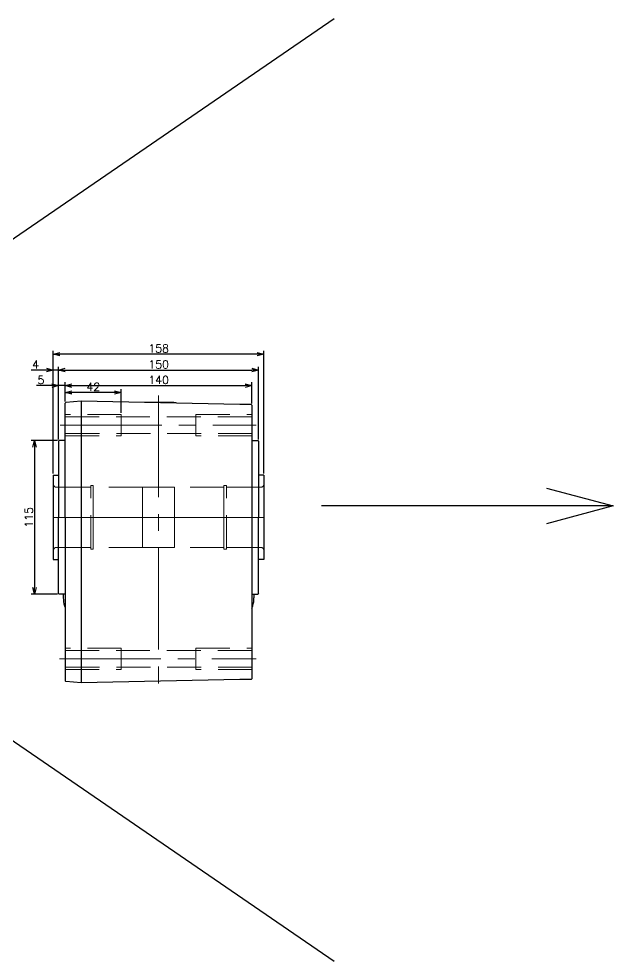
# Model space of a CAD drawing. Header units: millimetres. Extents: x -8731 to 85711, y -14522 to 31379.
# Drawn here: x 37648 to 38094, y -2222 to -1516 of the extents above; entities that cross this region are included whole.
import ezdxf

# ---------------------------------------------------------------- set-up
doc = ezdxf.new("R2010")
doc.units = ezdxf.units.MM
doc.header["$LTSCALE"] = 4
doc.header["$PDMODE"] = 99
doc.header["$PDSIZE"] = 1
doc.linetypes.add('CENTER2', pattern=[28.575, 19.05, -3.175, 3.175, -3.175])
doc.linetypes.add('HIDDEN', pattern=[9.525, 6.35, -3.175])
for name, color, linetype, lineweight in [('04_HIDDEN', 2, 'HIDDEN', 13), ('05_CENTER', 4, 'CENTER2', 13), ('08_DIM', 3, 'Continuous', 13)]:
    doc.layers.add(name, color=color, linetype=linetype, lineweight=lineweight)
doc.layers.add('10_DRAFT', color=8, linetype='Continuous', lineweight=0, plot=False)
doc.styles.add('KSS_TXT', font='txt.shx', dxfattribs={"bigfont": 'extfont2.shx'})
doc.dimstyles.new('KSS_DIM', dxfattribs={"dimscale": 3, "dimtxt": 3, "dimasz": 2.5, "dimexe": 1.25, "dimexo": 0.625, "dimtad": 1, "dimdsep": 46, "dimtxsty": 'KSS_TXT', "dimblk": 'OPEN30', "dimcen": 0, "dimazin": 2, "dimtfac": 0.75, "dimtmove": 0, "dimatfit": 3, "dimldrblk": 'OPEN30', "dimfxl": 1, "dimtolj": 1, "dimarcsym": 0})

# ---------------------------------------------------------------- blocks, each defined once
blk = doc.blocks.new('_Open30')
at = {"color": 0, "linetype": 'ByBlock', "lineweight": -2}
for p, q in [((-1, 0.268), (0, 0)), ((0, 0), (-1, -0.268)), ((0, 0), (-1, 0))]:
    blk.add_line(p, q, dxfattribs=at)
blk = doc.blocks.new('*D3734')
at = {"layer": '08_DIM', "color": 0, "lineweight": -2, "transparency": 16777216}
for p, q in [((37677.71, -1831.2), (37677.71, -1776.7)), ((37682.71, -1779.2), (37822.71, -1779.2)), ((37827.71, -1831.2), (37827.71, -1776.7))]:
    blk.add_line(p, q, dxfattribs=at)
at = {"layer": 'Defpoints', "color": 0, "transparency": 16777216}
for p in [(37827.71, -1779.2), (37677.71, -1832.45), (37827.71, -1832.45)]:
    blk.add_point(p, dxfattribs=at)
at = {"layer": '08_DIM', "color": 0, "lineweight": -2, "transparency": 16777216, "xscale": 5, "yscale": 5, "zscale": 5, "rotation": 180}
blk.add_blockref('_Open30', (37677.71, -1779.2), dxfattribs=at)
at = {"layer": '08_DIM', "color": 0, "lineweight": -2, "transparency": 16777216, "xscale": 5, "yscale": 5, "zscale": 5}
blk.add_blockref('_Open30', (37827.71, -1779.2), dxfattribs=at)
at = {"layer": '08_DIM', "color": 0, "transparency": 16777216, "insert": (37752.71, -1774.94), "char_height": 6, "attachment_point": 5, "style": 'KSS_TXT'}
blk.add_mtext('\\A1;150', dxfattribs=at)
blk = doc.blocks.new('*D3736')
at = {"layer": '08_DIM', "color": 0, "lineweight": -2, "transparency": 16777216}
for p, q in [((37676.86, -1832.05), (37657.14, -1832.05)), ((37659.64, -1837.05), (37659.64, -1942.05)), ((37676.86, -1947.05), (37657.14, -1947.05))]:
    blk.add_line(p, q, dxfattribs=at)
at = {"layer": 'Defpoints', "color": 0, "transparency": 16777216}
for p in [(37678.11, -1832.05), (37659.64, -1947.05), (37678.11, -1947.05)]:
    blk.add_point(p, dxfattribs=at)
at = {"layer": '08_DIM', "color": 0, "lineweight": -2, "transparency": 16777216, "xscale": 5, "yscale": 5, "zscale": 5}
for p, rotation in [((37659.64, -1832.05), 90), ((37659.64, -1947.05), 270)]:
    blk.add_blockref('_Open30', p, dxfattribs=dict(at, rotation=rotation))
at = {"layer": '08_DIM', "color": 0, "transparency": 16777216, "insert": (37655.38, -1889.55), "char_height": 6, "attachment_point": 5, "rotation": 90, "style": 'KSS_TXT'}
blk.add_mtext('\\A1;115', dxfattribs=at)
blk = doc.blocks.new('*D3737')
at = {"layer": '08_DIM', "color": 0, "lineweight": -2, "transparency": 16777216}
for p, q in [((37673.71, -1856.8), (37673.71, -1764.76)), ((37831.71, -1856.8), (37831.71, -1764.76)), ((37826.71, -1767.26), (37678.71, -1767.26))]:
    blk.add_line(p, q, dxfattribs=at)
at = {"layer": 'Defpoints', "color": 0, "transparency": 16777216}
for p in [(37673.71, -1767.26), (37673.71, -1858.05), (37831.71, -1858.05)]:
    blk.add_point(p, dxfattribs=at)
at = {"layer": '08_DIM', "color": 0, "lineweight": -2, "transparency": 16777216, "xscale": 5, "yscale": 5, "zscale": 5, "rotation": 180}
blk.add_blockref('_Open30', (37673.71, -1767.26), dxfattribs=at)
at = {"layer": '08_DIM', "color": 0, "lineweight": -2, "transparency": 16777216, "xscale": 5, "yscale": 5, "zscale": 5}
blk.add_blockref('_Open30', (37831.71, -1767.26), dxfattribs=at)
at = {"layer": '08_DIM', "color": 0, "transparency": 16777216, "insert": (37752.71, -1763.01), "char_height": 6, "attachment_point": 5, "style": 'KSS_TXT'}
blk.add_mtext('\\A1;158', dxfattribs=at)
blk = doc.blocks.new('*D3738')
at = {"layer": '08_DIM', "color": 0, "lineweight": -2, "transparency": 16777216}
for p, q in [((37682.71, -1802.77), (37682.71, -1788.36)), ((37687.71, -1790.86), (37817.71, -1790.86)), ((37822.71, -1804.3), (37822.71, -1788.36))]:
    blk.add_line(p, q, dxfattribs=at)
at = {"layer": 'Defpoints', "color": 0, "transparency": 16777216}
for p in [(37822.71, -1790.86), (37682.71, -1804.02), (37822.71, -1805.55)]:
    blk.add_point(p, dxfattribs=at)
at = {"layer": '08_DIM', "color": 0, "lineweight": -2, "transparency": 16777216, "xscale": 5, "yscale": 5, "zscale": 5, "rotation": 180}
blk.add_blockref('_Open30', (37682.71, -1790.86), dxfattribs=at)
at = {"layer": '08_DIM', "color": 0, "lineweight": -2, "transparency": 16777216, "xscale": 5, "yscale": 5, "zscale": 5}
blk.add_blockref('_Open30', (37822.71, -1790.86), dxfattribs=at)
at = {"layer": '08_DIM', "color": 0, "transparency": 16777216, "insert": (37752.71, -1786.61), "char_height": 6, "attachment_point": 5, "style": 'KSS_TXT'}
blk.add_mtext('\\A1;140', dxfattribs=at)
blk = doc.blocks.new('*D3739')
at = {"layer": '08_DIM', "color": 0, "lineweight": -2, "transparency": 16777216}
for p, q in [((37668.71, -1779.2), (37657.21, -1779.2)), ((37673.71, -1856.8), (37673.71, -1776.7)), ((37677.71, -1779.2), (37673.71, -1779.2)), ((37677.71, -1831.2), (37677.71, -1776.7)), ((37682.71, -1779.2), (37687.71, -1779.2))]:
    blk.add_line(p, q, dxfattribs=at)
at = {"layer": 'Defpoints', "color": 0, "transparency": 16777216}
for p in [(37673.71, -1779.2), (37677.71, -1832.45), (37673.71, -1858.05)]:
    blk.add_point(p, dxfattribs=at)
at = {"layer": '08_DIM', "color": 0, "lineweight": -2, "transparency": 16777216, "xscale": 5, "yscale": 5, "zscale": 5}
blk.add_blockref('_Open30', (37673.71, -1779.2), dxfattribs=at)
at = {"layer": '08_DIM', "color": 0, "lineweight": -2, "transparency": 16777216, "xscale": 5, "yscale": 5, "zscale": 5, "rotation": 180}
blk.add_blockref('_Open30', (37677.71, -1779.2), dxfattribs=at)
at = {"layer": '08_DIM', "color": 0, "transparency": 16777216, "insert": (37660.46, -1774.95), "char_height": 6, "attachment_point": 5, "style": 'KSS_TXT'}
blk.add_mtext('\\A1;4', dxfattribs=at)
blk = doc.blocks.new('*D3740')
at = {"layer": '08_DIM', "color": 0, "lineweight": -2, "transparency": 16777216}
for p, q in [((37672.71, -1790.86), (37661.21, -1790.86)), ((37677.71, -1831.2), (37677.71, -1788.36)), ((37682.71, -1790.86), (37677.71, -1790.86)), ((37682.71, -1802.77), (37682.71, -1788.36)), ((37687.71, -1790.86), (37692.71, -1790.86))]:
    blk.add_line(p, q, dxfattribs=at)
at = {"layer": 'Defpoints', "color": 0, "transparency": 16777216}
for p in [(37677.71, -1790.86), (37682.71, -1804.02), (37677.71, -1832.45)]:
    blk.add_point(p, dxfattribs=at)
at = {"layer": '08_DIM', "color": 0, "lineweight": -2, "transparency": 16777216, "xscale": 5, "yscale": 5, "zscale": 5}
blk.add_blockref('_Open30', (37677.71, -1790.86), dxfattribs=at)
at = {"layer": '08_DIM', "color": 0, "lineweight": -2, "transparency": 16777216, "xscale": 5, "yscale": 5, "zscale": 5, "rotation": 180}
blk.add_blockref('_Open30', (37682.71, -1790.86), dxfattribs=at)
at = {"layer": '08_DIM', "color": 0, "transparency": 16777216, "insert": (37664.46, -1786.61), "char_height": 6, "attachment_point": 5, "style": 'KSS_TXT'}
blk.add_mtext('\\A1;5', dxfattribs=at)
blk = doc.blocks.new('GM-SHYM-RH 0.4kW、1／300c_1_1_1')
at = {"color": 0}
for p, q in [((9.5, 86.08), (9, 85.54)), ((9.5, 86.08), (9, 85.54)), ((9, 0), (9, 85.54)), ((21, 86.96), (9.5, 86.08)), ((21, 87), (21, -124)), ((140, 84.5), (21, 87)), ((89.5, 86), (68.6, 86)), ((148.5, 84.5), (140, 84.5)), ((149, 84), (148.5, 84.5)), ((149, 84), (149, -20)), ((4, 57.1), (4.4, 57.5)), ((4, 57.1), (4, 0)), ((9, 57.5), (4.4, 57.5)), ((149, 57.5), (153.6, 57.5)), ((154, 57.1), (153.6, 57.5)), ((154, 57.1), (154, 0)), ((0, 31.5), (0, -31.5)), ((0, 31.5), (4, 31.5)), ((158, 31.5), (154, 31.5)), ((158, 31.5), (158, -31.5)), ((4, -57.1), (4, 0)), ((9, 0), (9, -122.54)), ((154, -57.1), (154, 0)), ((149, -20), (149, -68)), ((0, -31.5), (4, -31.5)), ((158, -31.5), (154, -31.5)), ((4, -57.1), (4.4, -57.5)), ((9, -57.5), (4.4, -57.5)), ((7.5, -57.5), (7.5, -60.24)), ((149, -57.5), (153.6, -57.5)), ((150.5, -57.5), (150.5, -60.24)), ((154, -57.1), (153.6, -57.5)), ((149, -68), (149, -121)), ((9, -122.54), (9.5, -123.08)), ((9, -122.54), (9.5, -123.08)), ((21, -123.96), (9.5, -123.08)), ((140, -121.5), (21, -124)), ((148.5, -121.5), (140, -121.5)), ((149, -121), (148.5, -121.5))]:
    blk.add_line(p, q, dxfattribs=at)
for centre, radius, start, end in [((89.5, 76), 10, 71.71378, 90), ((27.5, -60.24), 20, 180.00014, 197.50266), ((130.5, -60.24), 20, 342.49748, 0), ((79, -44), 74, 197.50266, 198.92478), ((79.5, -44), 74, 197.50252, 197.69223), ((79, -44), 74, 341.07536, 342.49748)]:
    blk.add_arc(centre, radius, start, end, dxfattribs=at)
at = {"layer": '04_HIDDEN', "color": 0}
for p, q in [((51, 77), (9, 77)), ((9, 75.25), (149, 75.25)), ((51, 61), (51, 77)), ((107, 61), (107, 77)), ((107, 77), (149, 77)), ((149, 62.75), (9, 62.75)), ((9, 61), (51, 61)), ((149, 61), (107, 61)), ((28.05, 22.5), (2.5, 22.5)), ((30, 23.75), (28.05, 23.75)), ((28.05, -23.75), (28.05, 23.75)), ((30, 0), (30, 23.75)), ((67, 22.5), (30, 22.5)), ((67, 0), (67, 22.7)), ((91, 22.7), (67, 22.7)), ((91, 0), (91, 22.7)), ((128, 22.5), (91, 22.5)), ((129.95, 23.75), (128, 23.75)), ((128, 0), (128, 23.75)), ((129.95, -23.75), (129.95, 23.75)), ((155.5, 22.5), (129.95, 22.5)), ((30, 0), (30, -23.75)), ((67, 0), (67, -22.7)), ((91, 0), (91, -22.7)), ((128, 0), (128, -23.75)), ((28.05, -22.5), (2.5, -22.5)), ((30, -23.75), (28.05, -23.75)), ((67, -22.5), (30, -22.5)), ((91, -22.7), (67, -22.7)), ((128, -22.5), (91, -22.5)), ((129.95, -23.75), (128, -23.75)), ((155.5, -22.5), (129.95, -22.5)), ((51, -98), (9, -98)), ((51, -114), (51, -98)), ((107, -114), (107, -98)), ((107, -98), (149, -98)), ((9, -99.75), (149, -99.75)), ((149, -112.25), (9, -112.25)), ((9, -114), (51, -114)), ((149, -114), (107, -114))]:
    blk.add_line(p, q, dxfattribs=at)
for centre, start, end in [((2.5, 25), 180, 270), ((155.5, 25), 270, 0), ((2.5, -25), 90, 180), ((155.5, -25), 0, 90)]:
    blk.add_arc(centre, 2.5, start, end, dxfattribs=at)
at = {"layer": '05_CENTER', "color": 0}
for p, q in [((79, 91.39), (79, -127.47)), ((5.28, 69), (152.05, 69)), ((4.55, -106), (152.05, -106))]:
    blk.add_line(p, q, dxfattribs=at)
at = {"layer": '10_DRAFT'}
blk.add_line((158, 0), (0, 0), dxfattribs=at)
blk = doc.blocks.new('*D3754')
at = {"layer": '08_DIM', "color": 0, "lineweight": -2, "transparency": 16777216}
for p, q in [((37682.71, -1802.77), (37682.71, -1793.5)), ((37719.71, -1796), (37687.71, -1796)), ((37724.71, -1811.3), (37724.71, -1793.5))]:
    blk.add_line(p, q, dxfattribs=at)
at = {"layer": 'Defpoints', "color": 0, "transparency": 16777216}
for p in [(37682.71, -1796), (37682.71, -1804.02), (37724.71, -1812.55)]:
    blk.add_point(p, dxfattribs=at)
at = {"layer": '08_DIM', "color": 0, "lineweight": -2, "transparency": 16777216, "xscale": 5, "yscale": 5, "zscale": 5, "rotation": 180}
blk.add_blockref('_Open30', (37682.71, -1796), dxfattribs=at)
at = {"layer": '08_DIM', "color": 0, "lineweight": -2, "transparency": 16777216, "xscale": 5, "yscale": 5, "zscale": 5}
blk.add_blockref('_Open30', (37724.71, -1796), dxfattribs=at)
at = {"layer": '08_DIM', "color": 0, "transparency": 16777216, "insert": (37703.71, -1791.75), "char_height": 6, "attachment_point": 5, "style": 'KSS_TXT'}
blk.add_mtext('\\A1;42', dxfattribs=at)

msp = doc.modelspace()

# ---------------------------------------------------------------- linework, layer by layer
for p, q in [((37884.38875, -1516.03273), (36853.23893, -2222.09351)), ((36853.23893, -1516.03273), (37884.38875, -2222.09351))]:
    msp.add_line(p, q)

# ---------------------------------------------------------------- block references
at = {"color": 4}
msp.add_blockref('GM-SHYM-RH 0.4kW、1／300c_1_1_1', (37673.70861, -1889.55496), dxfattribs=at)

# ---------------------------------------------------------------- dimensions: what is measured, and where the dimension line sits
at = {"layer": '08_DIM'}
for base, p1, p2, picture, middle in [((37673.70861, -1767.26024), (37831.70861, -1858.05496), (37673.70861, -1858.05496), '*D3737', (37752.70861, -1763.00608)), ((37673.70861, -1779.1985), (37677.70861, -1832.45496), (37673.70861, -1858.05496), '*D3739', (37660.45861, -1774.9485)), ((37827.70861, -1779.1985), (37677.70861, -1832.45496), (37827.70861, -1832.45496), '*D3734', (37752.70861, -1774.94433)), ((37677.70861, -1790.8642), (37682.70861, -1804.01502), (37677.70861, -1832.45496), '*D3740', (37664.45861, -1786.61003)), ((37822.70861, -1790.8642), (37682.70861, -1804.01502), (37822.70861, -1805.55496), '*D3738', (37752.70861, -1786.6142)), ((37682.70861, -1795.9961), (37724.70861, -1812.55496), (37682.70861, -1804.01502), '*D3754', (37703.70861, -1791.7461))]:
    dim = msp.add_linear_dim(base=base, p1=p1, p2=p2, dimstyle='KSS_DIM', override={"dimscale": 2}, dxfattribs=at)
    dim.commit()
    dim.dimension.update_dxf_attribs({"geometry": picture, "text_midpoint": middle})
dim = msp.add_linear_dim(base=(37659.63766, -1947.05496), p1=(37678.10861, -1832.05496), p2=(37678.10861, -1947.05496), angle=90, dimstyle='KSS_DIM', override={"dimscale": 2}, dxfattribs=at)
dim.commit()
dim.dimension.update_dxf_attribs({"geometry": '*D3736', "text_midpoint": (37655.3835, -1889.55496)})

# ---------------------------------------------------------------- leaders
msp.add_leader([(38093.54855, -1881.03751), (37874.74704, -1881.03751)], dimstyle='KSS_DIM', override={"dimscale": 20, "dimarcsym": 1}, dxfattribs=at)

doc.saveas('drawing.dxf')
